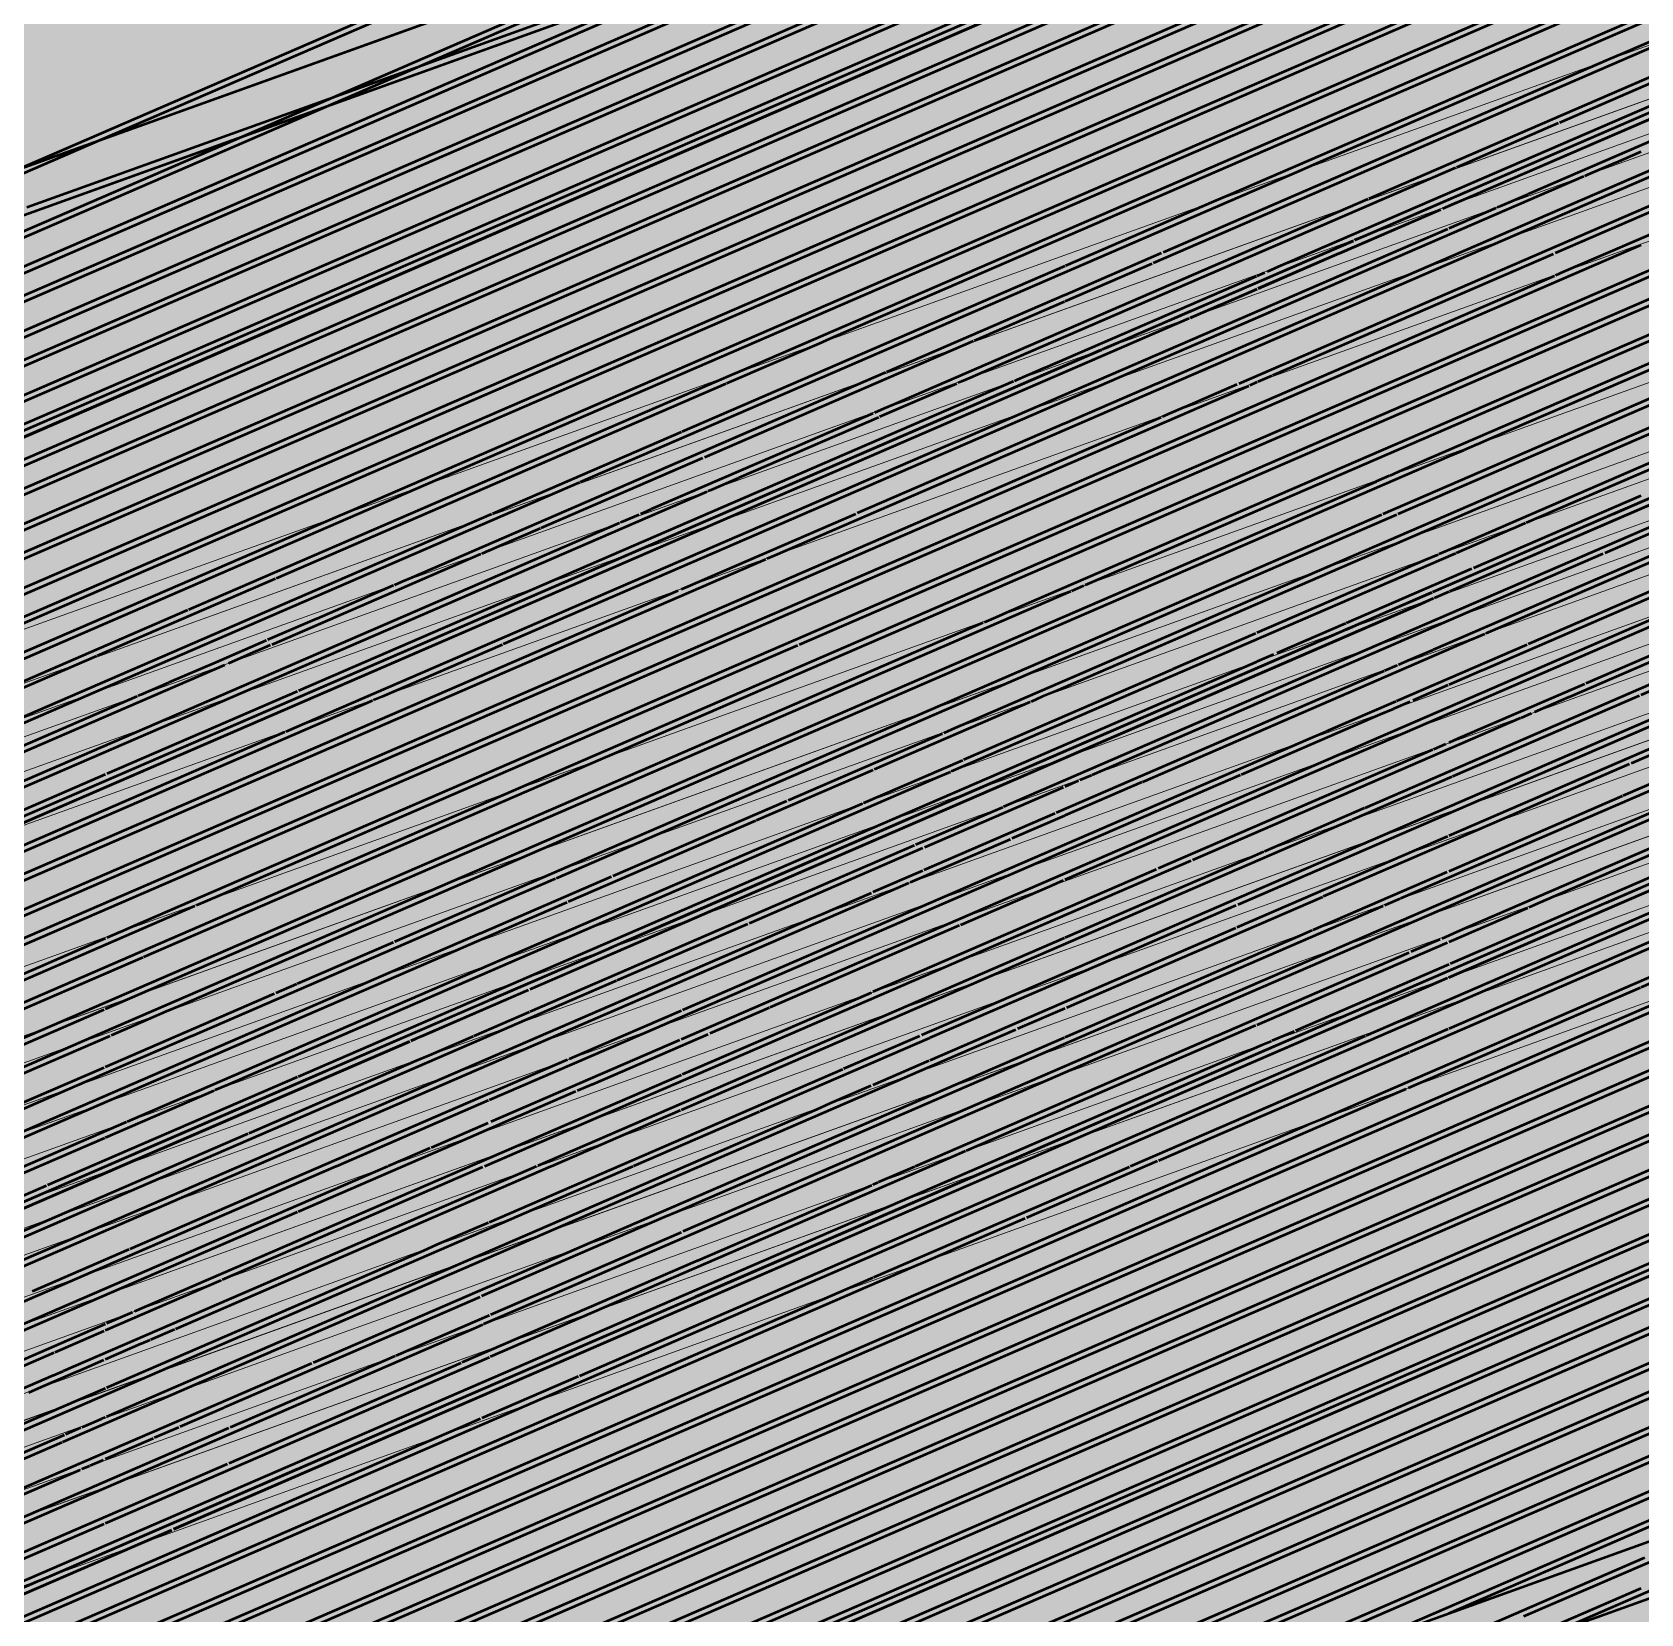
# Model space of a CAD drawing. Header units: metres. Extents: x -902 to -724, y 0 to 650.
# Drawn here: x -895.703 to -894.3, y 589.306 to 590.685 of the extents above; entities that cross this region are included whole.
import ezdxf

# ---------------------------------------------------------------- set-up
doc = ezdxf.new("R2010")
doc.units = ezdxf.units.M
doc.layers.add('Center line', color=7, linetype='Continuous', lineweight=9, true_color=0xff8080)
doc.layers.add('D-BDGE-Conduits', color=1, linetype='Continuous', lineweight=9, true_color=0xff0000)
for name, color, linetype, lineweight in [('D-BDGE-FLOOR', 7, 'Continuous', 50), ('D-BDGE-FLOOR-PAT', 7, 'Continuous', 50), ('D-BDGE-FRAMING', 7, 'Continuous', 50)]:
    doc.layers.add(name, color=color, linetype=linetype, lineweight=lineweight)

# ---------------------------------------------------------------- blocks, each defined once
blk = doc.blocks.new('Floors 6 - Floors 6-5450700-3D VIEW')
at = {"layer": 'D-BDGE-FLOOR-PAT', "true_color": 0xc0c0c0, "transparency": 33554647}
for points in [[(-895.6652, 588.8756), (-889.082, 591.2074), (-889.1328, 591.2236), (-895.6655, 588.8757)], [(-895.5931, 588.8526), (-889.0572, 591.1995), (-889.082, 591.2074), (-895.6652, 588.8756), (-895.6085, 588.8575)], [(-895.5931, 588.8524), (-889.0551, 591.183), (-889.0572, 591.1995), (-895.5836, 588.8559)], [(-895.574, 588.7068), (-889.0388, 591.0582), (-889.0551, 591.183), (-895.5931, 588.8524), (-895.5788, 588.7432)]]:
    blk.add_hatch(color=9, dxfattribs=at).paths.add_polyline_path(points)
at = {"layer": 'D-BDGE-FLOOR'}
for p, q in [((-889.1328, 591.2236), (-895.6655, 588.8757)), ((-889.0572, 591.1995), (-895.5931, 588.8526))]:
    blk.add_line(p, q, dxfattribs=at)
blk = doc.blocks.new('07_STR_DPS_PermadecPanel - 07_STR_DPS_PermadecPanel-5973116-3D VIEW')
at = {"layer": 'D-BDGE-FRAMING', "color": 9, "true_color": 0xbbbbbb}
for p, q in [((-892.7044, 591.3638), (-894.3161, 590.6662)), ((-892.7722, 591.0487), (-894.4319, 590.3303)), ((-892.8486, 591.0212), (-894.5083, 590.3029)), ((-893.536, 590.7741), (-895.1957, 590.0558)), ((-893.6123, 590.7467), (-895.272, 590.0284)), ((-894.3005, 590.4993), (-895.9594, 589.7813)), ((-894.376, 590.4722), (-896.0358, 589.7539)), ((-895.0634, 590.2251), (-896.7231, 589.5068)), ((-895.1398, 590.1977), (-896.7995, 589.4794))]:
    blk.add_line(p, q, dxfattribs=at)
at = {"layer": 'D-BDGE-FRAMING', "color": 7, "true_color": 0xf4f4f4}
for p, q in [((-893.115, 590.9254), (-894.7747, 590.2071)), ((-894.3161, 590.6662), (-894.3292, 590.6606)), ((-893.8788, 590.6509), (-895.0341, 590.1509)), ((-894.3677, 590.4758), (-894.3748, 590.4727)), ((-894.6425, 590.3764), (-896.3022, 589.6581)), ((-894.4319, 590.3303), (-894.443, 590.3255)), ((-894.5083, 590.3029), (-894.5191, 590.2982)), ((-895.0551, 590.2287), (-895.0622, 590.2257)), ((-895.1315, 590.2013), (-895.137, 590.1989)), ((-895.0355, 590.1503), (-895.5385, 589.9326)), ((-895.4062, 590.1019), (-897.0659, 589.3836)), ((-895.1957, 590.0558), (-895.2071, 590.0509)), ((-895.272, 590.0284), (-895.2834, 590.0234))]:
    blk.add_line(p, q, dxfattribs=at)
at = {"layer": 'D-BDGE-FRAMING', "color": 7, "true_color": 0xfdfdfd}
for p, q in [((-893.1914, 590.898), (-894.8511, 590.1797)), ((-893.4656, 590.8663), (-894.3677, 590.4758)), ((-894.0075, 590.6821), (-895.0551, 590.2287)), ((-894.2528, 590.688), (-894.7256, 590.4834)), ((-894.1186, 590.6901), (-894.5319, 590.5112)), ((-894.3292, 590.6606), (-894.7168, 590.4928)), ((-894.195, 590.6626), (-894.6083, 590.4837)), ((-893.9551, 590.6235), (-895.6148, 589.9052)), ((-894.248, 590.5836), (-894.7222, 590.3784)), ((-894.7184, 590.4921), (-894.8024, 590.4557)), ((-894.7265, 590.483), (-894.8024, 590.4501)), ((-894.8029, 590.4555), (-894.958, 590.3884)), ((-894.803, 590.4499), (-894.8816, 590.4159)), ((-894.8823, 590.4156), (-895.1166, 590.3142)), ((-894.7713, 590.4076), (-895.8131, 589.9567)), ((-894.9587, 590.3881), (-895.372, 590.2092)), ((-894.8476, 590.3802), (-895.4703, 590.1107)), ((-894.7227, 590.3782), (-894.8024, 590.3437)), ((-894.6351, 590.3796), (-894.6413, 590.3769)), ((-894.7189, 590.349), (-896.3786, 589.6307)), ((-894.8027, 590.3436), (-894.9834, 590.2654)), ((-894.4678, 590.3148), (-895.5743, 589.8359)), ((-894.4551, 590.3203), (-894.4678, 590.3148)), ((-894.4433, 590.3254), (-894.4546, 590.3205)), ((-895.1182, 590.3135), (-895.2591, 590.2525)), ((-894.5312, 590.293), (-895.6507, 589.8085)), ((-894.5197, 590.298), (-894.531, 590.2931)), ((-894.985, 590.2647), (-895.1315, 590.2013)), ((-895.2598, 590.2522), (-895.2956, 590.2367)), ((-894.7747, 590.2071), (-894.7846, 590.2028)), ((-895.535, 590.1331), (-896.4755, 589.7261)), ((-895.6114, 590.1056), (-896.6582, 589.6526)), ((-895.4717, 590.1101), (-895.6374, 590.0383)), ((-895.3979, 590.1055), (-895.405, 590.1024)), ((-895.4826, 590.0745), (-897.1405, 589.3569)), ((-895.2071, 590.0509), (-895.6054, 589.8785)), ((-895.639, 590.0377), (-895.8899, 589.929)), ((-895.2834, 590.0234), (-895.5144, 589.9235)), ((-895.5145, 589.9234), (-896.1409, 589.6524)), ((-895.5385, 589.9326), (-895.5499, 589.9277)), ((-895.606, 589.8782), (-896.338, 589.5614))]:
    blk.add_line(p, q, dxfattribs=at)
at = {"layer": 'D-BDGE-FRAMING', "color": 7, "true_color": 0xfefefe}
for p, q in [((-893.5868, 590.8333), (-894.3751, 590.4921)), ((-893.663, 590.8059), (-894.6509, 590.3784)), ((-894.4546, 590.539), (-894.0413, 590.7178)), ((-894.1177, 590.6904), (-894.531, 590.5115)), ((-894.2085, 590.6259), (-894.3987, 590.5436)), ((-894.3226, 590.5709), (-894.3468, 590.5604)), ((-894.3005, 590.5804), (-894.3223, 590.571)), ((-894.3503, 590.5589), (-895.2921, 590.1513)), ((-894.3468, 590.5604), (-894.3491, 590.5594)), ((-894.4629, 590.5354), (-894.4546, 590.539)), ((-894.399, 590.5434), (-894.4232, 590.533)), ((-894.5629, 590.4921), (-894.4748, 590.5302)), ((-894.4729, 590.5311), (-894.4629, 590.5354)), ((-894.4267, 590.5314), (-894.4678, 590.5136)), ((-894.4232, 590.533), (-894.4255, 590.532)), ((-894.4688, 590.5132), (-895.4743, 590.0781)), ((-894.5319, 590.5112), (-894.5402, 590.5076)), ((-894.531, 590.5115), (-894.5393, 590.5079)), ((-894.5521, 590.5025), (-894.6927, 590.4416)), ((-894.5512, 590.5028), (-894.6918, 590.4419)), ((-894.5402, 590.5076), (-894.55, 590.5034)), ((-894.5393, 590.5079), (-894.5491, 590.5037)), ((-894.6336, 590.4615), (-894.563, 590.4921)), ((-894.3769, 590.4914), (-894.6214, 590.3856)), ((-894.6083, 590.4837), (-894.6166, 590.4802)), ((-894.6356, 590.4719), (-894.8196, 590.3923)), ((-894.6285, 590.475), (-894.6351, 590.4721)), ((-894.6166, 590.4802), (-894.6262, 590.476)), ((-894.0235, 590.4762), (-894.5123, 590.2647)), ((-894.6659, 590.4475), (-894.6351, 590.4608)), ((-894.6928, 590.4416), (-894.7432, 590.4197)), ((-894.6919, 590.4419), (-894.7423, 590.4201)), ((-894.6904, 590.4369), (-894.6662, 590.4474)), ((-894.1117, 590.4436), (-894.5253, 590.2647)), ((-895.7415, 589.982), (-894.694, 590.4354)), ((-894.6927, 590.4359), (-894.6904, 590.4369)), ((-894.7435, 590.4196), (-894.7677, 590.4091)), ((-894.7427, 590.4199), (-894.7668, 590.4095)), ((-894.7704, 590.4079), (-895.8179, 589.9545)), ((-894.7677, 590.4091), (-894.77, 590.4081)), ((-894.7668, 590.4095), (-894.7692, 590.4084)), ((-894.8199, 590.3921), (-894.8441, 590.3817)), ((-894.6219, 590.3853), (-894.6342, 590.38)), ((-894.8441, 590.3817), (-894.8464, 590.3807)), ((-894.6525, 590.3777), (-894.698, 590.358)), ((-894.6982, 590.3579), (-894.7105, 590.3526)), ((-894.7105, 590.3526), (-894.7176, 590.3495)), ((-894.1757, 590.3543), (-894.3897, 590.2617)), ((-894.1485, 590.3353), (-894.4671, 590.1974)), ((-894.2505, 590.3276), (-894.4661, 590.2343)), ((-894.2236, 590.3084), (-894.3242, 590.2648)), ((-894.5264, 590.2642), (-895.2298, 589.9598)), ((-894.5133, 590.2642), (-895.1534, 589.9872)), ((-894.3246, 590.2647), (-894.4812, 590.1969)), ((-894.3897, 590.2617), (-894.4004, 590.2571)), ((-894.4126, 590.2518), (-894.4614, 590.2307)), ((-894.4013, 590.2567), (-894.4123, 590.2519)), ((-895.3043, 590.2329), (-895.3106, 590.2302)), ((-895.2956, 590.2367), (-895.3039, 590.2331)), ((-894.4619, 590.2305), (-894.9015, 590.0402)), ((-894.4661, 590.2343), (-894.4766, 590.2297)), ((-895.3117, 590.2297), (-895.4938, 590.1509)), ((-894.4887, 590.2245), (-894.6351, 590.1611)), ((-894.4774, 590.2293), (-894.4887, 590.2245)), ((-895.3879, 590.2024), (-895.4545, 590.1735)), ((-895.3803, 590.2056), (-895.3866, 590.2029)), ((-895.372, 590.2092), (-895.3803, 590.2056)), ((-894.7861, 590.2022), (-894.7967, 590.1976)), ((-894.7974, 590.1973), (-895.639, 589.8331)), ((-894.4828, 590.1962), (-894.5435, 590.1699)), ((-894.4814, 590.1912), (-894.4928, 590.1863)), ((-894.4678, 590.1971), (-894.4806, 590.1915)), ((-894.4928, 590.1863), (-895.112, 589.9183)), ((-894.8625, 590.1747), (-894.8728, 590.1703)), ((-894.8511, 590.1797), (-894.8625, 590.1747)), ((-894.8738, 590.1699), (-895.9732, 589.694)), ((-895.4547, 590.1735), (-895.4973, 590.155)), ((-894.6363, 590.1606), (-894.7082, 590.1295)), ((-894.5579, 590.1637), (-894.5692, 590.1588)), ((-894.5441, 590.1697), (-894.5573, 590.1639)), ((-895.4985, 590.1545), (-895.5424, 590.1355)), ((-895.495, 590.1504), (-895.5069, 590.1452)), ((-895.293, 590.1509), (-895.3979, 590.1055)), ((-894.5692, 590.1588), (-895.1884, 589.8908)), ((-895.5426, 590.1354), (-895.5833, 590.1178)), ((-895.5073, 590.1451), (-895.5314, 590.1346)), ((-894.7085, 590.1293), (-894.8909, 590.0504)), ((-895.6078, 590.1072), (-895.6101, 590.1062)), ((-895.5836, 590.1176), (-895.6077, 590.1072)), ((-895.4743, 590.0781), (-895.4814, 590.075)), ((-894.8918, 590.05), (-894.9779, 590.0127)), ((-894.9129, 590.0353), (-895.5321, 589.7673)), ((-894.9023, 590.0398), (-894.9129, 590.0353)), ((-894.9893, 590.0078), (-895.6084, 589.7398)), ((-894.979, 590.0122), (-894.9893, 590.0078)), ((-895.1648, 589.9823), (-895.2458, 589.9472)), ((-895.1534, 589.9872), (-895.1648, 589.9823)), ((-895.2412, 589.9548), (-895.3867, 589.8918)), ((-895.2298, 589.9598), (-895.2412, 589.9548)), ((-895.2466, 589.9469), (-895.304, 589.922)), ((-895.5611, 589.9228), (-896.6808, 589.4382)), ((-895.5499, 589.9277), (-895.5596, 589.9234)), ((-895.3043, 589.9219), (-895.3116, 589.9187)), ((-895.3117, 589.9187), (-895.5635, 589.8097)), ((-895.1233, 589.9134), (-895.2688, 589.8504)), ((-895.112, 589.9183), (-895.1233, 589.9134)), ((-895.639, 589.8947), (-896.4751, 589.5328)), ((-895.6262, 589.9002), (-895.6375, 589.8954)), ((-895.6148, 589.9052), (-895.6258, 589.9004)), ((-895.388, 589.8913), (-895.4717, 589.8551)), ((-895.2007, 589.8855), (-895.3031, 589.8412)), ((-895.1884, 589.8908), (-895.1998, 589.8859)), ((-895.4722, 589.8548), (-895.4901, 589.8471)), ((-895.4915, 589.8465), (-895.639, 589.7827)), ((-895.3043, 589.8406), (-895.4501, 589.7776)), ((-895.2702, 589.8498), (-895.3628, 589.8097)), ((-895.6401, 589.8326), (-895.8063, 589.7607)), ((-895.5857, 589.831), (-895.6337, 589.8102)), ((-895.5743, 589.8359), (-895.5857, 589.831)), ((-895.6349, 589.8097), (-895.8167, 589.731)), ((-895.5638, 589.8096), (-895.6653, 589.7657)), ((-895.6621, 589.8035), (-895.893, 589.7036)), ((-895.6507, 589.8085), (-895.6621, 589.8035)), ((-895.3736, 589.805), (-895.6238, 589.6968)), ((-895.3635, 589.8094), (-895.3724, 589.8056)), ((-895.6401, 589.7821), (-895.7416, 589.7382)), ((-895.4507, 589.7773), (-895.7002, 589.6693)), ((-895.6766, 589.7607), (-895.9727, 589.6326)), ((-895.6653, 589.7657), (-895.6766, 589.7607)), ((-895.5443, 589.762), (-895.639, 589.721)), ((-895.5321, 589.7673), (-895.5434, 589.7624)), ((-895.6084, 589.7398), (-895.6198, 589.7349)), ((-895.6207, 589.7345), (-896.1203, 589.5183)), ((-895.6395, 589.7208), (-895.7743, 589.6625)), ((-895.6352, 589.6918), (-896.2543, 589.4239)), ((-895.6238, 589.6968), (-895.6352, 589.6918)), ((-895.7002, 589.6693), (-895.7116, 589.6644))]:
    blk.add_line(p, q, dxfattribs=at)
blk = doc.blocks.new('07_STR_DPS_PermadecPanel - 07_STR_DPS_PermadecPanel-5973117-3D VIEW')
at = {"layer": 'D-BDGE-FRAMING', "color": 7, "true_color": 0xfdfdfd}
for p, q in [((-893.6794, 590.6), (-894.8104, 590.1105)), ((-893.7558, 590.5725), (-894.8868, 590.083)), ((-893.8062, 590.4331), (-894.4253, 590.1651)), ((-893.9665, 590.3693), (-894.4815, 590.1464)), ((-893.808, 590.2642), (-894.3089, 590.0474)), ((-893.8762, 590.2403), (-894.4678, 589.9842)), ((-894.1849, 590.2131), (-894.8024, 589.9458)), ((-894.2612, 590.1857), (-894.8804, 589.9177)), ((-894.5699, 590.1585), (-895.1891, 589.8906)), ((-894.4818, 590.1462), (-894.5017, 590.1376)), ((-894.6463, 590.1311), (-895.2655, 589.8631)), ((-894.3105, 590.0467), (-894.4216, 589.9986)), ((-894.5635, 589.9932), (-895.137, 589.745)), ((-894.4689, 589.9837), (-894.498, 589.9711)), ((-894.6399, 589.9658), (-894.8024, 589.8954)), ((-894.9486, 589.9386), (-895.5678, 589.6706)), ((-895.025, 589.9112), (-895.6441, 589.6432)), ((-894.8031, 589.8951), (-895.2618, 589.6966)), ((-895.3337, 589.884), (-895.9528, 589.6161)), ((-895.41, 589.8566), (-896.0292, 589.5886)), ((-894.9422, 589.7733), (-895.5614, 589.5053)), ((-895.0186, 589.7458), (-895.6377, 589.4779)), ((-895.1377, 589.7447), (-895.1854, 589.7241)), ((-895.3273, 589.7187), (-895.4708, 589.6566)), ((-895.4036, 589.6912), (-895.8063, 589.517)), ((-895.4717, 589.6562), (-895.9491, 589.4496)), ((-895.6987, 589.3338), (-896.2254, 589.1058))]:
    blk.add_line(p, q, dxfattribs=at)
at = {"layer": 'D-BDGE-FRAMING', "color": 7, "true_color": 0xfefefe}
for p, q in [((-894.4669, 590.1975), (-894.1483, 590.3353)), ((-893.8403, 590.337), (-894.3484, 590.1171)), ((-894.2243, 590.3081), (-894.3247, 590.2647)), ((-894.2234, 590.3084), (-894.324, 590.2649)), ((-894.2254, 590.2824), (-894.8445, 590.0144)), ((-894.3005, 590.2807), (-894.4464, 590.2176)), ((-893.9667, 590.2767), (-894.3628, 590.1052)), ((-894.3249, 590.2646), (-894.4819, 590.1967)), ((-894.3246, 590.2647), (-894.481, 590.197)), ((-894.2546, 590.2641), (-894.3319, 590.2307)), ((-894.1736, 590.2488), (-894.3987, 590.1513)), ((-894.1806, 590.2401), (-894.4386, 590.1284)), ((-894.3334, 590.23), (-894.7682, 590.0419)), ((-894.448, 590.2169), (-894.5573, 590.1696)), ((-894.4835, 590.196), (-894.5442, 590.1697)), ((-894.4826, 590.1963), (-894.5433, 590.17)), ((-894.4926, 590.1863), (-894.4812, 590.1913)), ((-894.4804, 590.1916), (-894.4695, 590.1963)), ((-893.7575, 590.1991), (-894.3767, 589.9311)), ((-895.1118, 589.9184), (-894.4926, 590.1863)), ((-894.5578, 590.1694), (-894.6177, 590.1435)), ((-894.5585, 590.1635), (-894.5699, 590.1585)), ((-894.5577, 590.1638), (-894.569, 590.1589)), ((-894.5447, 590.1694), (-894.558, 590.1637)), ((-894.5439, 590.1698), (-894.5571, 590.164)), ((-894.1891, 590.1609), (-894.5411, 590.0085)), ((-894.4367, 590.1602), (-894.4477, 590.1554)), ((-894.4253, 590.1651), (-894.4356, 590.1607)), ((-894.569, 590.1589), (-895.1882, 589.8909)), ((-894.448, 590.1553), (-894.7349, 590.0311)), ((-894.3997, 590.1509), (-894.5134, 590.1017)), ((-894.1991, 590.1509), (-894.3005, 590.107)), ((-894.1426, 590.1445), (-894.6517, 589.9242)), ((-894.6351, 590.1359), (-894.6463, 590.1311)), ((-894.6206, 590.1422), (-894.6347, 590.1361)), ((-894.5131, 590.1327), (-894.5238, 590.1281)), ((-894.5017, 590.1376), (-894.5117, 590.1333)), ((-894.5244, 590.1278), (-894.8101, 590.0042)), ((-894.439, 590.1283), (-894.4678, 590.1158)), ((-894.8218, 590.1056), (-894.8319, 590.1012)), ((-894.8104, 590.1105), (-894.8218, 590.1056)), ((-894.219, 590.1171), (-894.8024, 589.8645)), ((-894.4685, 590.1155), (-894.499, 590.1023)), ((-894.302, 590.1064), (-894.4647, 590.036)), ((-894.3494, 590.1166), (-894.4595, 590.069)), ((-894.3631, 590.1051), (-894.3831, 590.0965)), ((-894.0971, 590.1138), (-894.3162, 590.019)), ((-894.8331, 590.1007), (-894.9687, 590.042)), ((-894.5141, 590.1014), (-894.5746, 590.0752)), ((-894.5163, 590.0948), (-894.5277, 590.0899)), ((-894.5019, 590.1011), (-894.5161, 590.0949)), ((-894.0167, 590.0926), (-894.4531, 589.9037)), ((-894.396, 590.0909), (-894.4051, 590.0869)), ((-894.3831, 590.0965), (-894.393, 590.0922)), ((-894.8982, 590.0781), (-894.908, 590.0739)), ((-894.8868, 590.083), (-894.8982, 590.0781)), ((-894.4057, 590.0867), (-894.6913, 589.9631)), ((-894.5277, 590.0899), (-894.6487, 590.0375)), ((-894.604, 590.0625), (-895.1357, 589.8323)), ((-894.9095, 590.0732), (-895.0436, 590.0152)), ((-894.5927, 590.0674), (-894.604, 590.0625)), ((-894.575, 590.075), (-894.5927, 590.0674)), ((-894.4708, 590.0641), (-894.4812, 590.0596)), ((-893.9792, 590.0723), (-894.4678, 589.8609)), ((-894.4595, 590.069), (-894.4678, 590.0654)), ((-894.4821, 590.0592), (-894.7211, 589.9557)), ((-894.6495, 590.0372), (-895.1468, 589.8219)), ((-894.9697, 590.0415), (-895.0715, 589.9975)), ((-894.7795, 590.0369), (-894.7893, 590.0327)), ((-894.7682, 590.0419), (-894.779, 590.0372)), ((-894.4651, 590.0358), (-894.5521, 589.9981)), ((-894.2611, 590.0372), (-894.5099, 589.9295)), ((-894.804, 590.0263), (-894.9248, 589.9741)), ((-894.7908, 590.0321), (-894.8024, 590.027)), ((-894.7354, 590.0309), (-894.8024, 590.0019)), ((-895.045, 590.0145), (-895.1963, 589.9491)), ((-894.8568, 590.0091), (-894.9326, 589.9763)), ((-894.8445, 590.0144), (-894.8559, 590.0095)), ((-894.5415, 590.0083), (-894.6285, 589.9707)), ((-894.3168, 590.0187), (-894.4678, 589.9533)), ((-895.0721, 589.9972), (-895.2353, 589.9266)), ((-894.8113, 590.0037), (-894.9255, 589.9542)), ((-894.8029, 590.0017), (-894.8488, 589.9818)), ((-894.4303, 589.9948), (-894.5772, 589.9313)), ((-894.5526, 589.998), (-894.5635, 589.9932)), ((-894.4216, 589.9986), (-894.4303, 589.9948)), ((-894.8502, 589.9812), (-894.9372, 589.9435)), ((-894.9339, 589.9757), (-895.1541, 589.8804)), ((-894.9264, 589.9734), (-895.0777, 589.9079)), ((-894.5067, 589.9674), (-894.6526, 589.9043)), ((-894.6292, 589.9704), (-894.6399, 589.9658)), ((-894.498, 589.9711), (-894.5067, 589.9674)), ((-894.9266, 589.9537), (-894.9697, 589.9351)), ((-894.7228, 589.955), (-894.9398, 589.8611)), ((-894.6926, 589.9625), (-894.8949, 589.8749)), ((-894.4694, 589.9526), (-894.5863, 589.9021)), ((-895.1978, 589.9484), (-895.3117, 589.8992)), ((-894.9387, 589.9429), (-894.9486, 589.9386)), ((-894.8154, 589.9402), (-894.8934, 589.9065)), ((-894.804, 589.9452), (-894.8154, 589.9402)), ((-894.3005, 589.9389), (-894.5449, 589.8331)), ((-895.2366, 589.926), (-895.3223, 589.889)), ((-894.5254, 589.9228), (-895.1404, 589.6566)), ((-894.9714, 589.9343), (-895.0136, 589.9161)), ((-894.578, 589.9309), (-894.8009, 589.8344)), ((-894.6534, 589.9234), (-894.7645, 589.8754)), ((-894.5213, 589.9246), (-894.5239, 589.9234)), ((-894.5106, 589.9292), (-894.5213, 589.9246)), ((-894.3881, 589.9262), (-894.3979, 589.9219)), ((-894.3767, 589.9311), (-894.3881, 589.9262)), ((-895.2686, 589.8505), (-895.1232, 589.9134)), ((-895.1232, 589.9134), (-895.1118, 589.9184)), ((-895.0136, 589.9161), (-895.025, 589.9112)), ((-894.8918, 589.9128), (-894.9697, 589.879)), ((-894.8804, 589.9177), (-894.8918, 589.9128)), ((-894.3993, 589.9213), (-894.4678, 589.8917)), ((-895.3121, 589.899), (-895.3987, 589.8615)), ((-895.0791, 589.9073), (-895.193, 589.858)), ((-894.8945, 589.906), (-895.0597, 589.8345)), ((-894.6536, 589.9038), (-894.9202, 589.7884)), ((-894.5976, 589.8971), (-894.8024, 589.8085)), ((-894.5873, 589.9016), (-894.5976, 589.8971)), ((-894.4757, 589.8939), (-894.5008, 589.883)), ((-894.4644, 589.8988), (-894.474, 589.8946)), ((-894.4531, 589.9037), (-894.4644, 589.8988)), ((-895.3223, 589.889), (-895.3337, 589.884)), ((-895.2005, 589.8856), (-895.3038, 589.8409)), ((-895.2005, 589.8856), (-895.3029, 589.8413)), ((-895.1541, 589.8804), (-895.2689, 589.8308)), ((-895.1891, 589.8906), (-895.2005, 589.8856)), ((-895.1882, 589.8909), (-895.1996, 589.886)), ((-894.5025, 589.8823), (-894.6702, 589.8097)), ((-894.4691, 589.8911), (-894.6351, 589.8193)), ((-894.9063, 589.87), (-895.3084, 589.696)), ((-894.973, 589.8776), (-895.0386, 589.8492)), ((-894.9698, 589.879), (-894.9728, 589.8777)), ((-894.7731, 589.8716), (-894.92, 589.8081)), ((-894.8949, 589.8749), (-894.9063, 589.87)), ((-894.7645, 589.8754), (-894.7731, 589.8716)), ((-894.4771, 589.8568), (-895.5793, 589.3798)), ((-895.2768, 589.8582), (-895.4706, 589.7743)), ((-895.3987, 589.8615), (-895.41, 589.8566)), ((-895.1934, 589.8578), (-895.28, 589.8203)), ((-895.2655, 589.8631), (-895.2768, 589.8582)), ((-894.9399, 589.8611), (-894.9697, 589.8482)), ((-894.8025, 589.8645), (-894.8408, 589.8479)), ((-894.4691, 589.8603), (-894.4771, 589.8568)), ((-895.3043, 589.8407), (-895.4508, 589.7773)), ((-895.3043, 589.8406), (-895.4499, 589.7776)), ((-895.3628, 589.8097), (-895.27, 589.8499)), ((-895.0391, 589.849), (-895.137, 589.8066)), ((-894.9827, 589.8425), (-895.1361, 589.7762)), ((-894.9713, 589.8475), (-894.9827, 589.8425)), ((-894.8495, 589.8442), (-894.9275, 589.8104)), ((-894.8408, 589.8479), (-894.8495, 589.8442)), ((-895.2694, 589.8305), (-895.3175, 589.8097)), ((-895.137, 589.8318), (-895.2232, 589.7945)), ((-894.5535, 589.8294), (-895.1239, 589.5825)), ((-895.0602, 589.8343), (-895.112, 589.8119)), ((-894.8024, 589.8338), (-894.8438, 589.8159)), ((-894.5455, 589.8328), (-894.5535, 589.8294)), ((-895.2914, 589.8154), (-895.8443, 589.5761)), ((-895.1582, 589.817), (-895.3043, 589.7538)), ((-895.28, 589.8203), (-895.2914, 589.8154)), ((-895.1136, 589.8112), (-895.2142, 589.7676)), ((-895.1468, 589.8219), (-895.1582, 589.817)), ((-894.9291, 589.8097), (-894.9954, 589.781)), ((-894.6705, 589.8096), (-894.933, 589.696)), ((-894.8454, 589.8152), (-894.9308, 589.7782)), ((-894.6363, 589.8188), (-894.8021, 589.747)), ((-895.6236, 589.6968), (-895.3735, 589.8051)), ((-895.3723, 589.8056), (-895.3634, 589.8095)), ((-895.3181, 589.8094), (-895.3564, 589.7929)), ((-895.1383, 589.8061), (-895.3029, 589.7349)), ((-894.8031, 589.8082), (-895.2168, 589.6292)), ((-894.9204, 589.8079), (-895.0683, 589.7439)), ((-895.2362, 589.7889), (-895.6174, 589.6239)), ((-895.3678, 589.788), (-895.5137, 589.7248)), ((-895.3564, 589.7929), (-895.3678, 589.788)), ((-895.2232, 589.7945), (-895.2346, 589.7896)), ((-894.9209, 589.7881), (-894.9697, 589.767)), ((-895.4505, 589.7774), (-895.7001, 589.6693)), ((-895.4717, 589.7739), (-895.6892, 589.6797)), ((-895.4514, 589.777), (-895.6129, 589.7072)), ((-895.137, 589.7757), (-895.6046, 589.5734)), ((-895.2144, 589.7676), (-895.2274, 589.7619)), ((-894.9964, 589.7806), (-895.1433, 589.717)), ((-894.9308, 589.7782), (-894.9422, 589.7733)), ((-895.2289, 589.7613), (-895.2784, 589.7399)), ((-894.9715, 589.7662), (-895.0072, 589.7508)), ((-895.3051, 589.7535), (-895.4376, 589.6961)), ((-895.2786, 589.7398), (-895.3159, 589.7236)), ((-895.0689, 589.7436), (-895.1784, 589.6962)), ((-895.0072, 589.7508), (-895.0186, 589.7458)), ((-894.8024, 589.7469), (-894.8885, 589.7096)), ((-895.3053, 589.7338), (-895.3547, 589.7124)), ((-895.5146, 589.7244), (-895.7199, 589.6356)), ((-895.3558, 589.712), (-895.3923, 589.6962)), ((-895.3159, 589.7236), (-895.3273, 589.7187)), ((-895.1434, 589.717), (-895.3043, 589.6473)), ((-895.1941, 589.7203), (-895.2503, 589.696)), ((-895.1854, 589.7241), (-895.1941, 589.7203)), ((-895.614, 589.7067), (-895.701, 589.669)), ((-894.8972, 589.7058), (-895.3035, 589.53)), ((-894.8892, 589.7093), (-894.8972, 589.7058)), ((-896.2542, 589.4239), (-895.635, 589.6919)), ((-895.2704, 589.6929), (-895.6756, 589.5175)), ((-895.4379, 589.696), (-895.6587, 589.6004)), ((-895.635, 589.6919), (-895.6236, 589.6968)), ((-895.2505, 589.6959), (-895.5777, 589.5543)), ((-895.3099, 589.6953), (-895.4713, 589.6255)), ((-895.3927, 589.696), (-895.4036, 589.6912)), ((-895.1789, 589.696), (-895.2736, 589.655)), ((-895.2632, 589.696), (-895.2704, 589.6929)), ((-894.9334, 589.6958), (-894.9649, 589.6822)), ((-895.6903, 589.6792), (-895.7773, 589.6416)), ((-895.7001, 589.6693), (-895.7115, 589.6644)), ((-895.5678, 589.6706), (-895.5791, 589.6657)), ((-894.9736, 589.6784), (-895.1227, 589.6139)), ((-894.971, 589.6795), (-894.9736, 589.6784)), ((-894.9656, 589.6819), (-894.9697, 589.6801)), ((-895.5791, 589.6657), (-895.772, 589.5822)), ((-895.701, 589.669), (-895.7123, 589.6641)), ((-895.1404, 589.6566), (-895.1518, 589.6517)), ((-895.285, 589.6501), (-895.9042, 589.3821)), ((-895.6441, 589.6432), (-895.6555, 589.6383)), ((-895.3052, 589.647), (-895.35, 589.6276)), ((-895.1518, 589.6517), (-895.3108, 589.5829)), ((-895.2736, 589.655), (-895.285, 589.6501)), ((-895.6555, 589.6383), (-895.7582, 589.5938)), ((-895.35, 589.6276), (-895.3614, 589.6226)), ((-895.2168, 589.6292), (-895.2282, 589.6242)), ((-895.6182, 589.6235), (-895.7025, 589.5871)), ((-895.3614, 589.6226), (-895.6378, 589.503)), ((-895.4717, 589.6253), (-895.5282, 589.6009)), ((-895.2282, 589.6242), (-895.4576, 589.5249)), ((-895.1228, 589.6138), (-895.3281, 589.525)), ((-895.6587, 589.6004), (-895.6701, 589.5955)), ((-895.5282, 589.6009), (-895.5369, 589.5971)), ((-895.6701, 589.5955), (-896.2919, 589.3263)), ((-895.538, 589.5966), (-895.639, 589.5529)), ((-895.1246, 589.5822), (-895.6873, 589.3387)), ((-895.6046, 589.5734), (-895.6133, 589.5696)), ((-895.3123, 589.5822), (-895.3828, 589.5517)), ((-895.639, 589.5585), (-895.8794, 589.4544)), ((-895.6155, 589.5687), (-895.6377, 589.5591)), ((-895.6402, 589.5524), (-895.6829, 589.5339)), ((-895.6001, 589.5446), (-895.6076, 589.5414)), ((-895.5784, 589.554), (-895.5994, 589.5449)), ((-895.383, 589.5517), (-895.5351, 589.4858)), ((-895.6837, 589.5335), (-895.8048, 589.4811)), ((-895.6078, 589.5413), (-895.639, 589.5278)), ((-895.3043, 589.5296), (-895.639, 589.3848)), ((-895.4592, 589.5243), (-895.7287, 589.4076)), ((-895.6631, 589.5173), (-895.6946, 589.5037)), ((-895.6758, 589.5174), (-895.6839, 589.5139)), ((-895.6405, 589.5271), (-895.6629, 589.5174)), ((-895.3289, 589.5246), (-895.5311, 589.4371)), ((-895.639, 589.5025), (-895.9803, 589.3548)), ((-895.6842, 589.5138), (-895.7394, 589.4899)), ((-895.6946, 589.5037), (-895.7059, 589.4988)), ((-895.5614, 589.5053), (-895.5727, 589.5004)), ((-895.5727, 589.5004), (-895.676, 589.4557)), ((-895.6424, 589.4758), (-895.6491, 589.4729)), ((-895.639, 589.4773), (-895.6422, 589.476)), ((-895.5355, 589.4856), (-895.5738, 589.4691)), ((-895.6746, 589.4619), (-895.7519, 589.4285)), ((-895.6604, 589.4681), (-895.6736, 589.4623)), ((-895.6491, 589.4729), (-895.6594, 589.4685)), ((-895.5751, 589.4685), (-895.5961, 589.4594)), ((-895.6768, 589.4553), (-895.9717, 589.3277)), ((-895.5972, 589.4589), (-895.639, 589.4409)), ((-895.661, 589.4313), (-896.3839, 589.1184)), ((-895.5326, 589.4364), (-895.7211, 589.3549)), ((-895.653, 589.4348), (-895.6592, 589.4321)), ((-895.6406, 589.4401), (-895.6523, 589.4351)), ((-895.6402, 589.3843), (-895.8063, 589.3124)), ((-895.5811, 589.3791), (-895.6108, 589.3662)), ((-895.6222, 589.3612), (-896.2253, 589.1002)), ((-895.6108, 589.3662), (-895.6222, 589.3612)), ((-895.6873, 589.3387), (-895.6987, 589.3338))]:
    blk.add_line(p, q, dxfattribs=at)
blk = doc.blocks.new('07_STR_DPS_PermadecPanel - 07_STR_DPS_PermadecPanel-V43-3D VIEW')
at = {"layer": 'D-BDGE-FRAMING', "color": 7, "true_color": 0xfdfdfd}
for p, q in [((-891.3758, 590.8685), (-895.7715, 588.9661)), ((-891.5361, 590.8299), (-895.8544, 588.961)), ((-892.2999, 590.5554), (-895.93, 588.9843)), ((-893.0636, 590.2809), (-896.0057, 589.0076)), ((-893.7905, 590.1036), (-894.5018, 589.7958)), ((-893.8669, 590.0762), (-894.4678, 589.8161)), ((-894.1783, 590.0479), (-894.7975, 589.7799)), ((-894.2547, 590.0204), (-894.8739, 589.7524)), ((-893.8274, 590.0064), (-896.0813, 589.0309)), ((-894.5543, 589.8291), (-895.1246, 589.5823)), ((-894.4685, 589.8158), (-894.7454, 589.696)), ((-894.6307, 589.8017), (-895.7644, 589.311)), ((-894.5024, 589.7955), (-894.7208, 589.701)), ((-894.5051, 589.7635), (-894.5147, 589.7593)), ((-894.5911, 589.7319), (-896.157, 589.0542)), ((-894.722, 589.7005), (-894.836, 589.6512)), ((-894.7464, 589.6955), (-894.9692, 589.5991)), ((-894.8373, 589.6506), (-894.9243, 589.6129)), ((-894.9697, 589.5989), (-895.0007, 589.5855)), ((-895.1247, 589.5822), (-895.4706, 589.4325)), ((-895.318, 589.5546), (-896.301, 589.1291)), ((-895.3944, 589.5271), (-895.5299, 589.4685)), ((-895.2671, 589.4897), (-895.2785, 589.4848)), ((-895.5315, 589.4678), (-896.3086, 589.1315)), ((-895.3548, 589.4574), (-896.2326, 589.0774)), ((-895.4717, 589.4321), (-895.688, 589.3384)), ((-895.6985, 589.3338), (-896.2254, 589.1058))]:
    blk.add_line(p, q, dxfattribs=at)
at = {"layer": 'D-BDGE-FRAMING', "color": 7, "true_color": 0xf4f4f4}
for p, q in [((-891.4598, 590.8574), (-895.8543, 588.9554)), ((-892.2235, 590.5829), (-895.93, 588.9787)), ((-892.9872, 590.3083), (-896.0056, 589.002)), ((-893.751, 590.0338), (-896.0813, 589.0253)), ((-894.5147, 589.7593), (-896.1569, 589.0486)), ((-894.9243, 589.6129), (-894.9357, 589.608)), ((-895.0007, 589.5855), (-895.012, 589.5806)), ((-895.2785, 589.4848), (-896.2326, 589.0719)), ((-895.688, 589.3384), (-895.6994, 589.3335))]:
    blk.add_line(p, q, dxfattribs=at)
at = {"layer": 'D-BDGE-FRAMING', "color": 7, "true_color": 0xfefefe}
for p, q in [((-891.4084, 590.8488), (-895.7714, 588.9605)), ((-894.4678, 589.8609), (-893.9791, 590.0724)), ((-894.1332, 590.0169), (-894.4666, 589.8727)), ((-893.972, 589.9942), (-894.3005, 589.852)), ((-894.1752, 589.9932), (-894.3005, 589.9389)), ((-894.1334, 589.9804), (-895.2671, 589.4897)), ((-894.2097, 589.953), (-894.54, 589.81)), ((-894.3005, 589.9389), (-894.5447, 589.8332)), ((-894.301, 589.9387), (-894.331, 589.9257)), ((-894.1484, 589.9234), (-894.5797, 589.7368)), ((-894.3327, 589.925), (-894.5456, 589.8329)), ((-894.4678, 589.8721), (-894.6014, 589.8143)), ((-895.5792, 589.3799), (-894.477, 589.8569)), ((-894.301, 589.8518), (-894.5033, 589.7642)), ((-894.477, 589.8569), (-894.469, 589.8604)), ((-894.5534, 589.8294), (-895.1238, 589.5826)), ((-894.5463, 589.8326), (-894.5543, 589.8291)), ((-894.5454, 589.8329), (-894.5534, 589.8294)), ((-894.5407, 589.8097), (-895.2255, 589.5133)), ((-894.6026, 589.8138), (-894.622, 589.8054)), ((-894.6227, 589.8051), (-894.6307, 589.8017)), ((-894.8089, 589.775), (-895.2541, 589.5822)), ((-894.7975, 589.7799), (-894.8089, 589.775)), ((-894.8852, 589.7475), (-895.1355, 589.6392)), ((-894.8739, 589.7524), (-894.8852, 589.7475)), ((-894.5797, 589.7368), (-894.5911, 589.7319)), ((-895.137, 589.6385), (-895.303, 589.5667)), ((-895.1245, 589.5822), (-895.6871, 589.3387)), ((-895.2542, 589.5822), (-895.3093, 589.5584)), ((-895.3043, 589.5661), (-895.3857, 589.5309)), ((-895.31, 589.5581), (-895.318, 589.5546)), ((-895.3864, 589.5306), (-895.3944, 589.5271)), ((-895.2266, 589.5128), (-895.3107, 589.4765)), ((-895.312, 589.4759), (-895.3291, 589.4685)), ((-895.3435, 589.4623), (-895.3548, 589.4574)), ((-895.3291, 589.4685), (-895.3435, 589.4623)), ((-895.6107, 589.3662), (-895.5809, 589.3791)), ((-896.2253, 589.1002), (-895.6221, 589.3613)), ((-895.6221, 589.3613), (-895.6107, 589.3662)), ((-895.6871, 589.3387), (-895.6985, 589.3338))]:
    blk.add_line(p, q, dxfattribs=at)
at = {"layer": 'D-BDGE-FRAMING', "color": 9, "true_color": 0xbbbbbb}
for p, q in [((-892.6444, 590.4316), (-895.9228, 589.0127)), ((-892.7208, 590.4041), (-895.9304, 589.015)), ((-893.4082, 590.157), (-895.9984, 589.036)), ((-893.4846, 590.1296), (-896.006, 589.0383)), ((-894.1719, 589.8825), (-896.0741, 589.0593)), ((-894.2483, 589.8551), (-896.0817, 589.0616)), ((-894.9357, 589.608), (-896.1497, 589.0826)), ((-895.012, 589.5806), (-896.1573, 589.0849)), ((-895.6994, 589.3335), (-896.2254, 589.1059))]:
    blk.add_line(p, q, dxfattribs=at)
blk = doc.blocks.new('07_STR_DPS_PermadecPanel - 07_STR_DPS_PermadecPanel-V44-3D VIEW')
at = {"layer": 'D-BDGE-FRAMING', "color": 9, "true_color": 0xbbbbbb}
for p, q in [((-891.2669, 590.9213), (-895.779, 588.9685)), ((-891.2594, 590.9189), (-895.7715, 588.9661)), ((-891.1913, 590.898), (-895.7034, 588.9452)), ((-891.1837, 590.8956), (-895.6958, 588.9428)), ((-891.1156, 590.8747), (-895.6277, 588.9219)), ((-891.1081, 590.8724), (-895.6202, 588.9195)), ((-891.04, 590.8514), (-895.3084, 589.004)), ((-890.9643, 590.8281), (-894.545, 589.2784)), ((-890.9568, 590.8258), (-894.4678, 589.3062)), ((-891.8806, 590.7061), (-895.8471, 588.9894)), ((-891.9583, 590.6781), (-895.8547, 588.9917)), ((-891.791, 590.5208), (-895.2321, 589.0315))]:
    blk.add_line(p, q, dxfattribs=at)
at = {"layer": 'D-BDGE-FRAMING', "color": 7, "true_color": 0xfdfdfd}
for p, q in [((-891.3758, 590.8685), (-895.7715, 588.9661)), ((-891.3417, 590.858), (-895.7787, 588.9377)), ((-891.2661, 590.8347), (-895.7031, 588.9144)), ((-891.1904, 590.8115), (-895.6274, 588.8911)), ((-891.1148, 590.7882), (-894.8877, 589.1553))]:
    blk.add_line(p, q, dxfattribs=at)
at = {"layer": 'D-BDGE-FRAMING', "color": 7, "true_color": 0xf4f4f4}
for p, q in [((-891.3341, 590.8557), (-895.7786, 588.9321)), ((-891.1828, 590.8091), (-895.5747, 588.9083)), ((-891.1072, 590.7858), (-894.8113, 589.1827)), ((-892.0451, 590.492), (-895.703, 588.9088))]:
    blk.add_line(p, q, dxfattribs=at)
at = {"layer": 'D-BDGE-FRAMING', "color": 7, "true_color": 0xfefefe}
blk.add_line((-895.7714, 588.9605), (-891.4084, 590.8488), dxfattribs=at)
at = {"layer": 'D-BDGE-FRAMING', "color": 9, "true_color": 0xc8c8c8}
blk.add_line((-894.1577, 589.4095), (-894.4026, 589.3036), dxfattribs=at)
at = {"layer": 'D-BDGE-FRAMING', "color": 9, "true_color": 0xc9c9c9}
blk.add_line((-894.2972, 589.3548), (-894.7974, 589.1383), dxfattribs=at)
blk = doc.blocks.new('07_STR_DPS_PermadecPanel - 07_STR_DPS_PermadecPanel-V45-3D VIEW')
at = {"layer": 'D-BDGE-FRAMING', "color": 9, "true_color": 0xbfbfbf}
for p, q in [((-893.9674, 589.4668), (-894.3801, 589.2881)), ((-894.3005, 589.3282), (-894.4561, 589.2608))]:
    blk.add_line(p, q, dxfattribs=at)

msp = doc.modelspace()

# ---------------------------------------------------------------- hatches: boundary and pattern name
at = {"layer": 'D-BDGE-FLOOR-PAT', "lineweight": 5, "true_color": 0xc0c0c0, "transparency": 33554647}
for points in [[(-895.6732, 588.7993), (-889.1421, 591.1477), (-892.0139, 592.136), (-898.5452, 589.7876), (-895.9655, 588.8998)], [(-898.5144, 589.5584), (-891.9821, 591.9068), (-892.0116, 592.1169), (-898.545, 589.7762), (-898.5177, 589.5822)]]:
    msp.add_hatch(color=9, dxfattribs=at).paths.add_polyline_path(points)
h = msp.add_hatch(color=9, dxfattribs=at)
h.paths.add_polyline_path([(-888.8602, 586.5869), (-888.8602, 586.5908), (-895.3461, 588.5834), (-895.3447, 588.6619), (-888.8602, 586.6698), (-883.0869, 589.168), (-892.3142, 592.0087), (-898.5463, 589.7767), (-898.5746, 589.7857), (-898.5729, 589.5764), (-888.8731, 586.5908)])
h.paths.add_polyline_path([(-888.7536, 586.633), (-882.9749, 589.1336), (-882.9802, 589.1352), (-888.759, 586.6346)])

# ---------------------------------------------------------------- linework, layer by layer
at = {"layer": 'Center line', "color": 7, "true_color": 0xf5f4f4}
for p, q in [((-897.8407, 589.3515), (-891.1652, 591.7509)), ((-897.7251, 589.316), (-891.0517, 591.7146)), ((-897.5654, 589.4504), (-891.309, 591.6992)), ((-897.4558, 589.4127), (-891.1935, 591.6636)), ((-894.6351, 590.1962), (-890.7077, 591.6079)), ((-897.2539, 589.1711), (-890.5833, 591.5687)), ((-894.6351, 590.1962), (-890.8482, 591.5573)), ((-897.1282, 589.1325), (-890.459, 591.5296)), ((-897.0093, 589.259), (-890.7226, 591.5187)), ((-897.0025, 589.0938), (-890.3347, 591.4905)), ((-896.8901, 589.2181), (-890.597, 591.48)), ((-896.8768, 589.0552), (-890.2104, 591.4514)), ((-896.771, 589.1771), (-890.4714, 591.4413)), ((-896.7511, 589.0166), (-890.086, 591.4122)), ((-896.6519, 589.1361), (-890.3458, 591.4027)), ((-896.5328, 589.0951), (-890.2202, 591.364)), ((-897.3796, 589.2098), (-894.6358, 590.196)), ((-897.1284, 589.3), (-894.6358, 590.196))]:
    msp.add_line(p, q, dxfattribs=at)
at = {"layer": 'D-BDGE-Conduits', "color": 9, "true_color": 0xc0bdbb}
for p, q in [((-891.1801, 591.7924), (-897.9111, 589.3731)), ((-891.0666, 591.7561), (-897.7954, 589.3376)), ((-890.7268, 591.6612), (-897.47, 589.2375)), ((-897.6547, 589.2943), (-891.1232, 591.642)), ((-890.6025, 591.6221), (-897.3443, 589.1989)), ((-890.4782, 591.583), (-896.9758, 589.2475)), ((-890.3539, 591.5439), (-897.0929, 589.1216)), ((-890.2296, 591.5047), (-896.9672, 589.083)), ((-890.1052, 591.4656), (-896.8415, 589.0444)), ((-896.6608, 588.9888), (-890.0669, 591.3589))]:
    msp.add_line(p, q, dxfattribs=at)
at = {"layer": 'D-BDGE-Conduits', "color": 7, "true_color": 0xfdfdfd}
for p, q in [((-897.7704, 589.3299), (-891.1503, 591.7094)), ((-897.2892, 589.182), (-890.6885, 591.5545)), ((-897.1635, 589.1433), (-890.5641, 591.5154)), ((-896.8095, 589.1029), (-890.3155, 591.4371)), ((-896.7864, 589.0274), (-890.1912, 591.398)), ((-897.0378, 589.1047), (-891.4581, 591.1102))]:
    msp.add_line(p, q, dxfattribs=at)
at = {"layer": 'D-BDGE-FLOOR', "color": 9, "true_color": 0xbbbbbb}
msp.add_line((-898.5145, 589.5588), (-891.9823, 591.9067), dxfattribs=at)
at = {"layer": 'D-BDGE-FLOOR', "color": 253, "true_color": 0xa1a1a1}
msp.add_line((-891.9821, 591.9068), (-898.5141, 589.5585), dxfattribs=at)
at = {"layer": 'D-BDGE-FLOOR', "color": 7, "true_color": 0xfefefe}
msp.add_line((-897.3119, 589.9495), (-893.271, 591.402), dxfattribs=at)
at = {"layer": 'D-BDGE-FRAMING', "color": 9, "true_color": 0xbbbbbb}
for p, q in [((-893.0827, 591.4802), (-897.5948, 589.5274)), ((-893.0751, 591.4779), (-897.5872, 589.5251)), ((-893.007, 591.4569), (-897.3715, 589.568)), ((-892.9995, 591.4546), (-897.2951, 589.5955)), ((-892.9314, 591.4337), (-896.6078, 589.8425)), ((-892.9238, 591.4313), (-896.5314, 589.87)), ((-893.3498, 591.415), (-897.6629, 589.5484)), ((-892.8557, 591.4104), (-895.8441, 590.117)), ((-892.8482, 591.408), (-895.7677, 590.1445)), ((-893.4263, 591.3876), (-897.6704, 589.5507)), ((-892.7801, 591.3871), (-895.0803, 590.3915)), ((-892.7725, 591.3847), (-895.004, 590.419)), ((-894.1145, 591.1402), (-897.7385, 589.5717)), ((-894.1909, 591.1127), (-897.7461, 589.574)), ((-894.8789, 590.8654), (-897.8142, 589.595)), ((-894.9553, 590.8379), (-897.8218, 589.5973)), ((-895.6433, 590.5906), (-897.8898, 589.6182))]:
    msp.add_line(p, q, dxfattribs=at)
at = {"layer": 'D-BDGE-FRAMING', "color": 7, "true_color": 0xfdfdfd}
for p, q in [((-893.1915, 591.4275), (-897.5872, 589.525)), ((-893.1575, 591.417), (-897.5945, 589.4967)), ((-893.0818, 591.3937), (-896.9506, 589.7193)), ((-893.0062, 591.3704), (-896.1869, 589.9938)), ((-892.9305, 591.3471), (-895.4231, 590.2683)), ((-893.4926, 591.328), (-897.6701, 589.52)), ((-892.8549, 591.3238), (-894.6594, 590.5428)), ((-894.2563, 591.0535), (-897.7458, 589.5433)), ((-895.02, 590.779), (-897.8139, 589.5698)), ((-895.02, 590.779), (-895.4409, 590.6277)), ((-895.8596, 590.4717), (-895.5168, 590.5949)), ((-894.5831, 590.5703), (-894.5961, 590.5646)), ((-895.017, 590.4133), (-895.0974, 590.3785)), ((-895.0934, 590.3859), (-895.5663, 590.1812)), ((-895.0978, 590.3784), (-895.4899, 590.2087)), ((-895.3468, 590.2958), (-895.3598, 590.2901)), ((-895.4907, 590.2083), (-895.6458, 590.1412)), ((-895.5671, 590.1809), (-895.7222, 590.1137)), ((-895.6466, 590.1409), (-896.0598, 589.962))]:
    msp.add_line(p, q, dxfattribs=at)
at = {"layer": 'D-BDGE-FRAMING', "color": 7, "true_color": 0xf4f4f4}
for p, q in [((-893.1499, 591.4147), (-897.5944, 589.4911)), ((-893.0742, 591.3914), (-896.8742, 589.7468)), ((-892.9986, 591.3681), (-896.1105, 590.0213)), ((-893.4163, 591.3554), (-897.67, 589.5144)), ((-892.9229, 591.3448), (-895.3468, 590.2958)), ((-892.8473, 591.3215), (-894.5831, 590.5703)), ((-894.1799, 591.0809), (-897.7457, 589.5377)), ((-894.9436, 590.8065), (-897.8139, 589.5642)), ((-895.4409, 590.6277), (-895.7073, 590.532)), ((-895.004, 590.419), (-895.017, 590.4133)), ((-895.0803, 590.3915), (-895.0934, 590.3859))]:
    msp.add_line(p, q, dxfattribs=at)
at = {"layer": 'D-BDGE-FRAMING', "color": 7, "true_color": 0xfefefe}
for p, q in [((-893.2242, 591.4078), (-897.5871, 589.5195)), ((-897.5871, 589.5194), (-893.2241, 591.4077)), ((-894.3016, 590.9471), (-897.5872, 589.525)), ((-893.9659, 590.7869), (-894.5375, 590.5395)), ((-895.5168, 590.5949), (-895.0959, 590.7461)), ((-894.0418, 590.7177), (-894.4551, 590.5388)), ((-894.1101, 590.7189), (-894.3714, 590.6059)), ((-894.1183, 590.6902), (-894.5315, 590.5113)), ((-894.3724, 590.6054), (-894.4612, 590.567)), ((-894.5961, 590.5646), (-895.2249, 590.2925)), ((-894.4619, 590.5667), (-894.8752, 590.3878)), ((-894.5383, 590.5392), (-894.9516, 590.3604)), ((-894.6594, 590.5428), (-894.6725, 590.5372)), ((-894.4551, 590.5388), (-894.4634, 590.5352)), ((-894.6725, 590.5372), (-894.8019, 590.4812)), ((-894.4753, 590.5301), (-894.5629, 590.4921)), ((-894.4634, 590.5352), (-894.4734, 590.5309)), ((-894.5315, 590.5113), (-894.5398, 590.5077)), ((-894.5517, 590.5026), (-894.6923, 590.4417)), ((-894.5398, 590.5077), (-894.5496, 590.5035)), ((-894.5635, 590.4919), (-894.6341, 590.4613)), ((-894.8024, 590.4809), (-895.1362, 590.3365)), ((-894.6351, 590.4609), (-894.6664, 590.4473)), ((-894.6924, 590.4417), (-894.7428, 590.4199)), ((-894.6667, 590.4472), (-894.6909, 590.4367)), ((-894.6945, 590.4352), (-895.742, 589.9818)), ((-894.6909, 590.4367), (-894.6933, 590.4357)), ((-894.7432, 590.4197), (-894.7673, 590.4093)), ((-894.7709, 590.4077), (-895.8184, 589.9544)), ((-894.7673, 590.4093), (-894.7697, 590.4083)), ((-894.8752, 590.3878), (-894.8835, 590.3842)), ((-894.8969, 590.3784), (-894.9639, 590.3494)), ((-894.8925, 590.3803), (-894.8954, 590.3791)), ((-894.8835, 590.3842), (-894.8924, 590.3804)), ((-894.9599, 590.3568), (-894.9685, 590.353)), ((-894.9516, 590.3604), (-894.9599, 590.3568)), ((-894.9648, 590.349), (-895.0865, 590.2963)), ((-894.9697, 590.3525), (-895.0401, 590.322)), ((-895.137, 590.3361), (-895.3013, 590.265)), ((-895.0403, 590.322), (-895.1629, 590.2689)), ((-895.3598, 590.2901), (-895.9886, 590.018)), ((-895.2256, 590.2922), (-895.6389, 590.1133)), ((-895.0869, 590.2962), (-895.111, 590.2857)), ((-895.1146, 590.2842), (-896.1621, 589.8308)), ((-895.111, 590.2857), (-895.1134, 590.2847)), ((-895.4362, 590.2627), (-896.065, 589.9905)), ((-895.3021, 590.2647), (-895.7153, 590.0858)), ((-895.4231, 590.2683), (-895.4362, 590.2627)), ((-895.1874, 590.2583), (-895.1897, 590.2573)), ((-895.1737, 590.2642), (-895.1874, 590.2583)), ((-895.1632, 590.2687), (-895.1724, 590.2648)), ((-895.1909, 590.2568), (-895.8063, 589.9904)), ((-895.6472, 590.1097), (-895.726, 590.0756)), ((-895.639, 590.1133), (-895.6472, 590.1097))]:
    msp.add_line(p, q, dxfattribs=at)
at = {"layer": 'D-BDGE-FRAMING', "color": 9, "true_color": 0xbfbfbf}
for p, q in [((-894.9507, 590.8903), (-895.6433, 590.5906)), ((-895.0271, 590.8629), (-895.7197, 590.5631))]:
    msp.add_line(p, q, dxfattribs=at)

# ---------------------------------------------------------------- block references
at = {"layer": 'D-BDGE-FLOOR', "color": 253, "true_color": 0xa1a1a1}
msp.add_blockref('Floors 6 - Floors 6-5450700-3D VIEW', (0, 0), dxfattribs=at)
at = {"layer": 'D-BDGE-FRAMING', "color": 7, "true_color": 0xf4f4f4}
msp.add_blockref('07_STR_DPS_PermadecPanel - 07_STR_DPS_PermadecPanel-5973116-3D VIEW', (0, 0), dxfattribs=at)
at = {"layer": 'D-BDGE-FRAMING', "color": 7, "true_color": 0xfdfdfd}
msp.add_blockref('07_STR_DPS_PermadecPanel - 07_STR_DPS_PermadecPanel-5973117-3D VIEW', (0, 0), dxfattribs=at)
at = {"layer": 'D-BDGE-FRAMING', "color": 9, "true_color": 0xbbbbbb}
for name in ['07_STR_DPS_PermadecPanel - 07_STR_DPS_PermadecPanel-V43-3D VIEW', '07_STR_DPS_PermadecPanel - 07_STR_DPS_PermadecPanel-V44-3D VIEW']:
    msp.add_blockref(name, (0, 0), dxfattribs=at)
at = {"layer": 'D-BDGE-FRAMING', "color": 9, "true_color": 0xbfbfbf}
msp.add_blockref('07_STR_DPS_PermadecPanel - 07_STR_DPS_PermadecPanel-V45-3D VIEW', (0, 0), dxfattribs=at)

doc.saveas('drawing.dxf')
